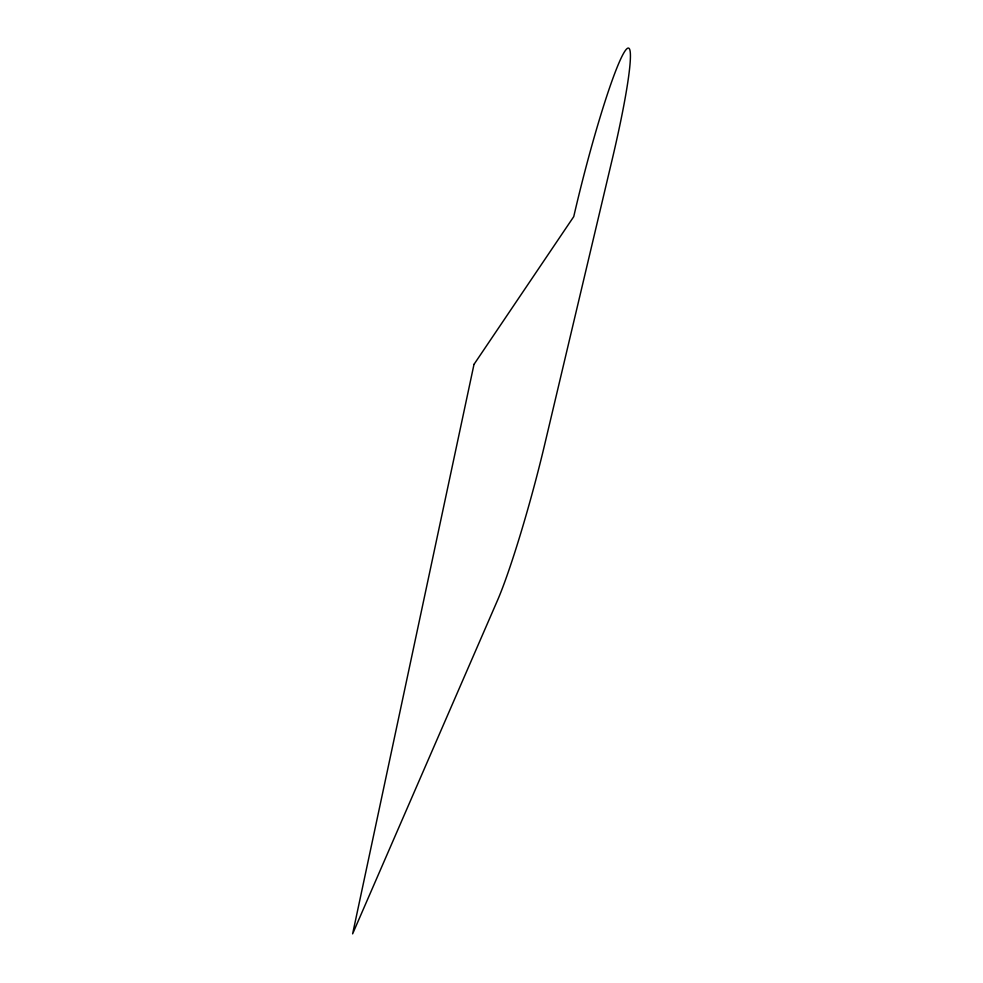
<?xml version="1.0" encoding="UTF-8"?>
<svg xmlns="http://www.w3.org/2000/svg" width="983" height="983" viewBox="0 0 983 983"><rect width="100%" height="100%" fill="white"/><g stroke="black" fill="none" stroke-linecap="round" stroke-linejoin="round"><path stroke-width="1.47" d="M474.003 364.361L352.627 933.85L497.582 600.171A127.753 10.235 -74.7 0 0 544.508 445.262L612.114 159.799A140.016 11.894 -75.7 0 0 624.967 51.079A140.016 11.894 -75.7 0 0 573.74 216.641L474.003 364.361"/></g></svg>
